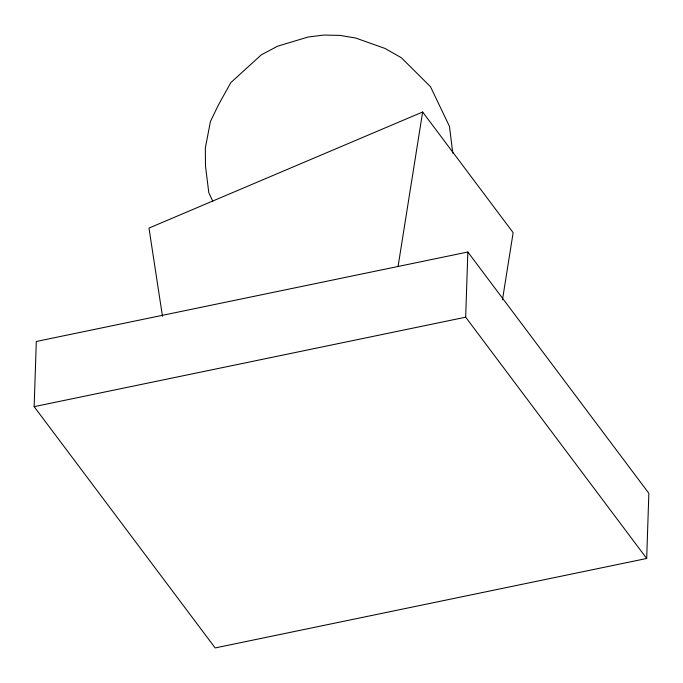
<?xml version="1.0" encoding="UTF-8"?>
<svg xmlns="http://www.w3.org/2000/svg" width="683" height="683" viewBox="0 0 683 683"><rect width="100%" height="100%" fill="white"/><g stroke="black" fill="none" stroke-linecap="round" stroke-linejoin="round"><path stroke-width="1.02" d="M34.15 406.65L36.31 341.474L467.838 252.01L648.85 493.305L646.69 558.481L215.162 647.936L34.15 406.65L465.678 317.185L646.69 558.481M465.678 317.185L467.838 252.01M398.087 266.361L422.64 112.012L148.979 228.079L162.477 316.323M502.457 299.863L513.146 232.655L422.64 112.012M212.789 201.178L208.802 192.691L205.481 165.926L205.335 148.023L210.449 121.42L218.458 104.892L230.828 82.6L261.333 54.828L277.546 46.213L307.99 37.053L323.699 35.064L339.989 35.396L355.741 38.043L384.973 48.433L401.339 57.722L430.512 86.732L449.457 126.372L452.778 153.146"/></g></svg>
